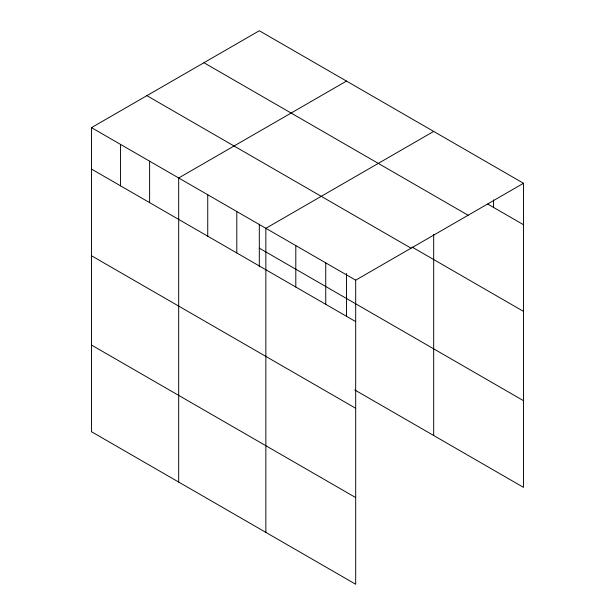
<?xml version="1.0" encoding="UTF-8"?>
<svg xmlns="http://www.w3.org/2000/svg" width="615" height="615" viewBox="0 0 615 615"><rect width="100%" height="100%" fill="white"/><g stroke="black" fill="none" stroke-linecap="round" stroke-linejoin="round"><path stroke-width="0.92" d="M523.503 183.278L355.685 280.163L355.685 584.25L91.497 431.722L91.497 127.636L259.315 30.75L523.503 183.278L523.503 487.364L354.801 389.964M346.499 81.08L178.681 177.973L178.681 482.06M433.675 131.418L265.857 228.303L265.857 532.39M487.741 204.065L523.503 224.713M203.934 62.722L468.123 215.25M412.088 247.069L523.503 311.39M146.877 95.663L411.066 248.191M91.497 127.636L355.685 280.163M259.315 248.16L523.503 400.688M91.497 169.079L355.685 321.607M91.497 255.755L355.685 408.275M91.497 345.053L355.685 497.573M493.561 199.89L493.561 207.432M433.675 234.369L433.675 435.505M346.499 273.529L346.499 316.202M325.742 262.882L325.742 304.317M295.8 245.593L295.8 287.028M259.315 224.16L259.315 266.802M236.798 211.529L236.798 252.965M207.739 194.747L207.739 236.191M149.622 161.192L149.622 202.635M120.555 144.417L120.555 185.853"/></g></svg>
